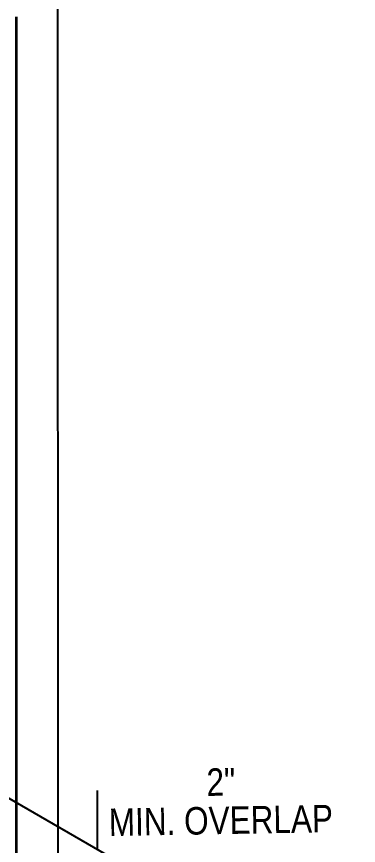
# Model space of a CAD drawing. Header units: inches. Extents: x -17.6 to 82.3, y -15.1 to 23.2.
# Drawn here: x 11.127 to 13.068, y 9.639 to 14.35 of the extents above; entities that cross this region are included whole.
import ezdxf

# ---------------------------------------------------------------- set-up
doc = ezdxf.new("R2010")
doc.units = ezdxf.units.IN
doc.header["$MEASUREMENT"] = 0
doc.layers.add('G-ANNO-TTLB', color=7, linetype='Continuous', lineweight=0)
doc.layers.add('TYVEK', color=7, linetype='Continuous', lineweight=0)

# ---------------------------------------------------------------- blocks, each defined once
blk = doc.blocks.new('Block_72')
at = {"layer": 'TYVEK', "char_height": 0.2, "attachment_point": 7, "rotation": 0.9999}
for s, insert in [('\\C1;\\c255;\\FArial Narrow|b0|i0|c1;\\H0.156250;\\W1.000002;2"', (12.2065, 9.9201)), ('\\C1;\\c255;\\FArial Narrow|b0|i0|c1;\\H0.156250;\\W1.000002;MIN. OVERLAP', (11.6517, 9.6899))]:
    blk.add_mtext(s, dxfattribs=dict(at, insert=insert))

msp = doc.modelspace()

# ---------------------------------------------------------------- hatches: boundary and pattern name
at = {"layer": 'G-ANNO-TTLB', "true_color": 0xff00ff, "transparency": 33554687}
h = msp.add_hatch(color=6, dxfattribs=at)
edge = h.paths.add_edge_path()
edge.add_spline(control_points=[(24.6253, -11.0625), (24.6253, -11.0625), (-16.0625, -11.0625), (-16.0625, -11.0625), (-16.0625, -11.0625), (-16.0625, 23.0625), (-16.0625, 23.0625), (-16.0625, 23.0625), (24.6253, 23.0625), (24.6253, 23.0625), (24.6253, 23.0625), (24.6253, -11.0625), (24.6253, -11.0625)], knot_values=[0, 0, 0, 0, 1, 1, 1, 2, 2, 2, 3, 3, 3, 4, 4, 4, 4], degree=3, periodic=0)
edge = h.paths.add_edge_path()
edge.add_spline(control_points=[(-15.9375, 22.9375), (-15.9375, 22.9375), (-15.9375, -10.9375), (-15.9375, -10.9375), (-15.9375, -10.9375), (24.5003, -10.9375), (24.5003, -10.9375), (24.5003, -10.9375), (24.5003, 22.9375), (24.5003, 22.9375), (24.5003, 22.9375), (-15.9375, 22.9375), (-15.9375, 22.9375)], knot_values=[0, 0, 0, 0, 1, 1, 1, 2, 2, 2, 3, 3, 3, 4, 4, 4, 4], degree=3, periodic=0)
edge.add_line((-15.9375, 22.9375), (-15.9375, 22.9375))

# ---------------------------------------------------------------- linework, layer by layer
at = {"layer": 'G-ANNO-TTLB'}
for points in [[(24.6253, -11.0625), (24.6253, -11.0625), (-16.0625, -11.0625), (-16.0625, -11.0625), (-16.0625, -11.0625), (-16.0625, 23.0625), (-16.0625, 23.0625), (-16.0625, 23.0625), (24.6253, 23.0625), (24.6253, 23.0625), (24.6253, 23.0625), (24.6253, -11.0625), (24.6253, -11.0625)], [(-15.9375, 22.9375), (-15.9375, 22.9375), (-15.9375, -10.9375), (-15.9375, -10.9375), (-15.9375, -10.9375), (24.5003, -10.9375), (24.5003, -10.9375), (24.5003, -10.9375), (24.5003, 22.9375), (24.5003, 22.9375), (24.5003, 22.9375), (-15.9375, 22.9375), (-15.9375, 22.9375)]]:
    msp.add_open_spline(points, degree=3, knots=[0, 0, 0, 0, 1, 1, 1, 2, 2, 2, 3, 3, 3, 4, 4, 4, 4], dxfattribs=at)
at = {"layer": 'TYVEK', "color": 33, "lineweight": 25, "true_color": 0xcc9966}
msp.add_line((11.3638, 8.5936), (11.3603, 14.4854), dxfattribs=at)
at = {"layer": 'TYVEK', "color": 2, "lineweight": 35, "true_color": 0xffff00}
msp.add_line((11.1268, 8.4541), (11.1268, 14.348), dxfattribs=at)
at = {"layer": 'TYVEK', "color": 1, "lineweight": 25, "true_color": 0xff0000}
for p, q in [((10.5315, 10.2265), (11.7432, 9.5255)), ((11.587, 9.6159), (11.587, 9.9514))]:
    msp.add_line(p, q, dxfattribs=at)

# ---------------------------------------------------------------- block references
at = {"layer": 'TYVEK'}
msp.add_blockref('Block_72', (0, 0), dxfattribs=at)

doc.saveas('drawing.dxf')
